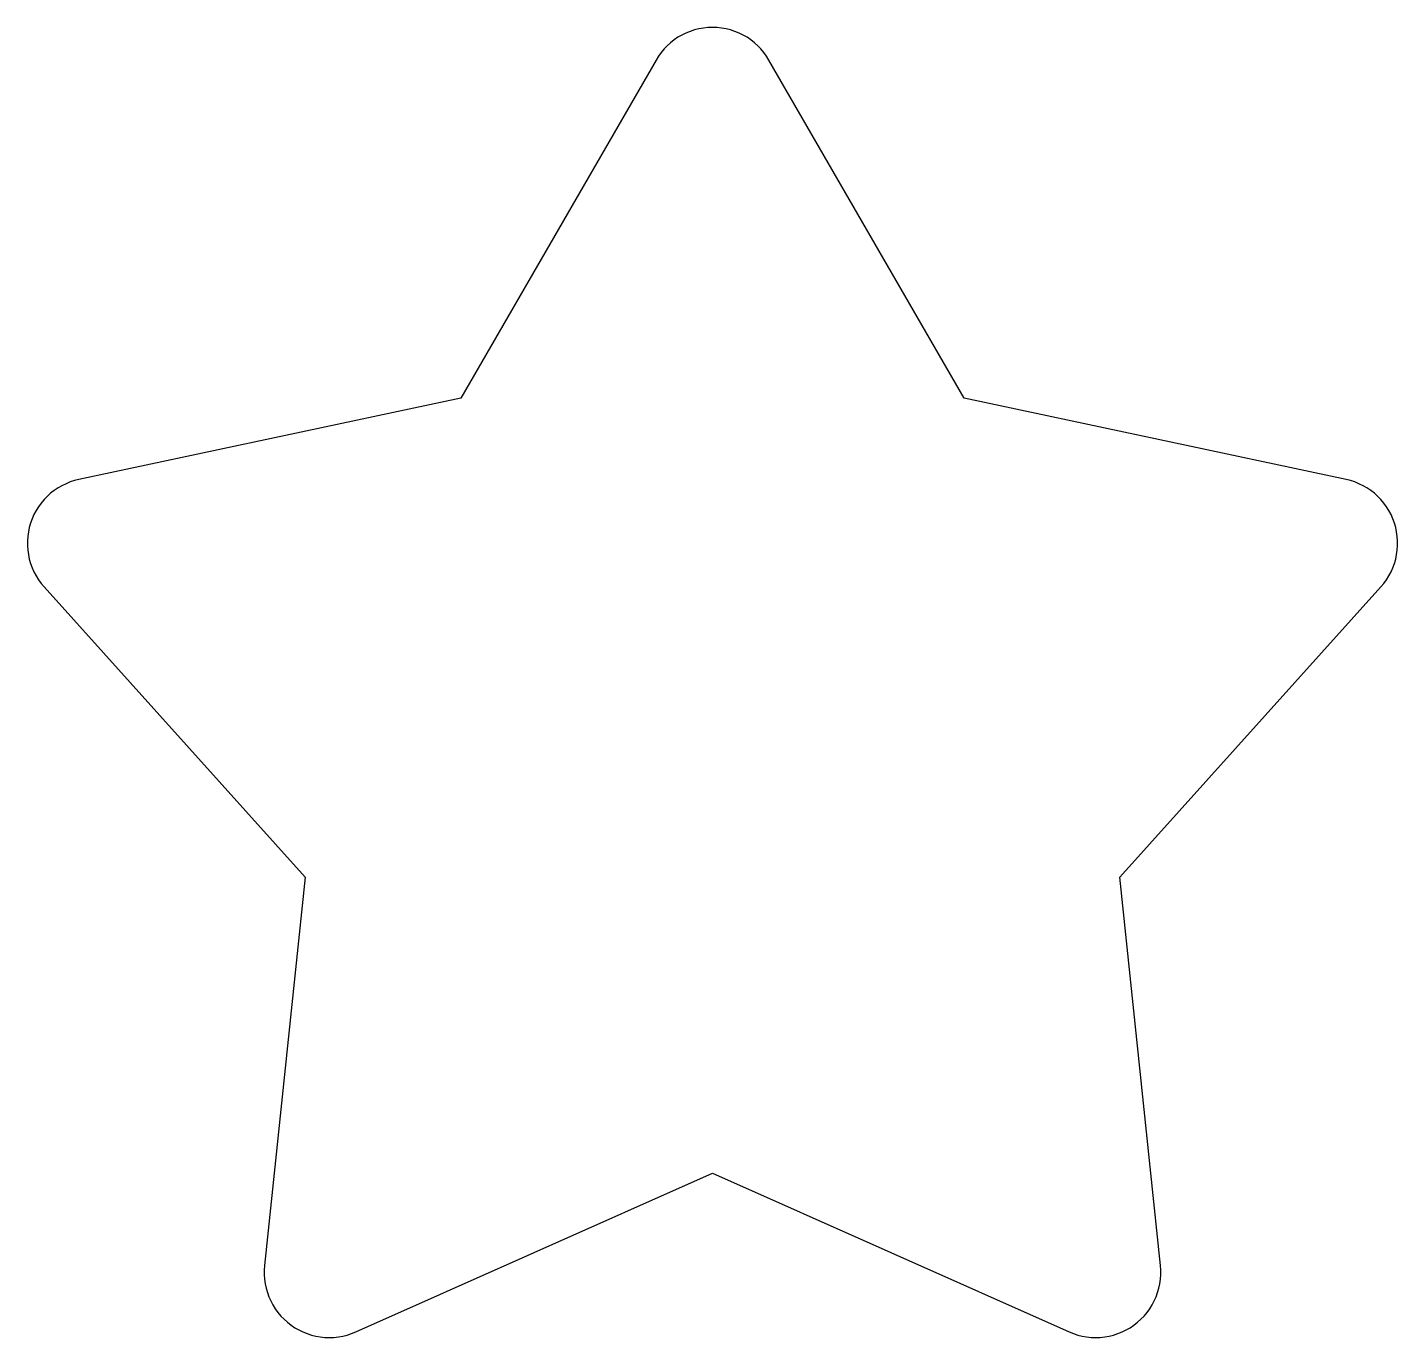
# Model space of a CAD drawing. Header units: metres. Extents: x -10.5 to 10.5, y -9.1 to 11.
import ezdxf

# ---------------------------------------------------------------- set-up
doc = ezdxf.new("R2010")
doc.units = ezdxf.units.M

msp = doc.modelspace()

# ---------------------------------------------------------------- linework, layer by layer
for p, q in [((-0.342003, 10.9397), (-0.406734, 10.9135)), ((-0.275634, 10.9612), (-0.342003, 10.9397)), ((-0.207912, 10.9781), (-0.275634, 10.9612)), ((-0.13917, 10.9903), (-0.207912, 10.9781)), ((-0.069754, 10.9975), (-0.13917, 10.9903)), ((0.000012, 11), (-0.069754, 10.9975)), ((0.069767, 10.9975), (0.000012, 11)), ((0.139178, 10.9903), (0.069767, 10.9975)), ((0.207916, 10.9781), (0.139178, 10.9903)), ((0.275643, 10.9613), (0.207916, 10.9781)), ((0.342021, 10.9397), (0.275643, 10.9613)), ((0.40673, 10.9135), (0.342021, 10.9397)), ((-0.642778, 10.766), (-0.694644, 10.7193)), ((-0.587771, 10.809), (-0.642778, 10.766)), ((-0.529912, 10.848), (-0.587771, 10.809)), ((-0.469459, 10.8829), (-0.529912, 10.848)), ((-0.406734, 10.9135), (-0.469459, 10.8829)), ((0.46947, 10.8829), (0.40673, 10.9135)), ((0.529913, 10.848), (0.46947, 10.8829)), ((0.587776, 10.809), (0.529913, 10.848)), ((0.642784, 10.766), (0.587776, 10.809)), ((0.694659, 10.7193), (0.642784, 10.766)), ((-0.829031, 10.5592), (-0.866012, 10.5)), ((-0.788, 10.6156), (-0.829031, 10.5592)), ((-0.743144, 10.6691), (-0.788, 10.6156)), ((-0.694644, 10.7193), (-0.743144, 10.6691)), ((0.743144, 10.6691), (0.694659, 10.7193)), ((0.788007, 10.6156), (0.743144, 10.6691)), ((0.829026, 10.5592), (0.788007, 10.6156)), ((0.866023, 10.5), (0.829026, 10.5592)), ((-0.866012, 10.5), (-3.86046, 5.31345)), ((3.86047, 5.31346), (0.866023, 10.5)), ((-3.86046, 5.31345), (-9.71848, 4.06831)), ((9.71847, 4.06829), (3.86047, 5.31346)), ((-9.9173, 4.0037), (-9.98003, 3.97311)), ((-9.85257, 4.02986), (-9.9173, 4.0037)), ((-9.7862, 4.05142), (-9.85257, 4.02986)), ((-9.71848, 4.06831), (-9.7862, 4.05142)), ((9.78619, 4.05142), (9.71847, 4.06829)), ((9.85257, 4.02985), (9.78619, 4.05142)), ((9.91728, 4.00369), (9.85257, 4.02985)), ((9.98002, 3.9731), (9.91728, 4.00369)), ((-10.2052, 3.8095), (-10.2537, 3.75929)), ((-10.1533, 3.8562), (-10.2052, 3.8095)), ((-10.0983, 3.89918), (-10.1533, 3.8562)), ((-10.0405, 3.93821), (-10.0983, 3.89918)), ((-9.98003, 3.97311), (-10.0405, 3.93821)), ((10.0405, 3.9382), (9.98002, 3.9731)), ((10.0983, 3.89917), (10.0405, 3.9382)), ((10.1533, 3.85619), (10.0983, 3.89917)), ((10.2052, 3.80949), (10.1533, 3.85619)), ((10.2537, 3.75928), (10.2052, 3.80949)), ((-10.3766, 3.59016), (-10.4094, 3.52853)), ((-10.3396, 3.64936), (-10.3766, 3.59016)), ((-10.2986, 3.70582), (-10.3396, 3.64936)), ((-10.2537, 3.75929), (-10.2986, 3.70582)), ((10.2986, 3.70581), (10.2537, 3.75928)), ((10.3396, 3.64935), (10.2986, 3.70581)), ((10.3766, 3.59015), (10.3396, 3.64935)), ((10.4093, 3.52853), (10.3766, 3.59015)), ((-10.4616, 3.39919), (-10.4809, 3.3321)), ((-10.4377, 3.46477), (-10.4616, 3.39919)), ((-10.4094, 3.52853), (-10.4377, 3.46477)), ((10.4377, 3.46476), (10.4093, 3.52853)), ((10.4616, 3.39918), (10.4377, 3.46476)), ((10.4808, 3.33207), (10.4616, 3.39918)), ((-10.5051, 3.1947), (-10.51, 3.12507)), ((-10.4954, 3.26383), (-10.5051, 3.1947)), ((-10.4809, 3.3321), (-10.4954, 3.26383)), ((10.4953, 3.26381), (10.4808, 3.33207)), ((10.5051, 3.19467), (10.4953, 3.26381)), ((10.5099, 3.12505), (10.5051, 3.19467)), ((-10.51, 3.12507), (-10.5099, 3.05528)), ((-10.5099, 3.05528), (-10.5051, 2.98565)), ((-10.5051, 2.98565), (-10.4954, 2.91652)), ((10.4954, 2.9165), (10.5051, 2.98562)), ((10.5051, 2.98562), (10.5099, 3.05526)), ((10.5099, 3.05526), (10.5099, 3.12505)), ((-10.4954, 2.91652), (-10.4808, 2.84826)), ((-10.4808, 2.84826), (-10.4616, 2.78115)), ((-10.4616, 2.78115), (-10.4377, 2.71557)), ((10.4377, 2.71556), (10.4616, 2.78114)), ((10.4616, 2.78114), (10.4808, 2.84823)), ((10.4808, 2.84823), (10.4954, 2.9165)), ((-10.4377, 2.71557), (-10.4093, 2.6518)), ((-10.4093, 2.6518), (-10.3766, 2.59018)), ((-10.3766, 2.59018), (-10.3396, 2.53097)), ((-10.3396, 2.53097), (-10.2986, 2.47452)), ((10.2986, 2.47451), (10.3396, 2.53097)), ((10.3396, 2.53097), (10.3766, 2.59017)), ((10.3766, 2.59017), (10.4094, 2.6518)), ((10.4094, 2.6518), (10.4377, 2.71556)), ((-10.2986, 2.47452), (-10.2537, 2.42105)), ((-10.2537, 2.42105), (-6.24635, -2.02956)), ((6.24634, -2.02956), (10.2537, 2.42104)), ((10.2537, 2.42104), (10.2986, 2.47451)), ((-6.24635, -2.02956), (-6.87235, -7.98563)), ((6.87237, -7.98564), (6.24634, -2.02956)), ((-5.47111, -9.0037), (0.000008, -6.56781)), ((0.000008, -6.56781), (5.47112, -9.00369)), ((-6.87235, -7.98563), (-6.87723, -8.05527)), ((6.87723, -8.05526), (6.87237, -7.98564)), ((-6.87723, -8.05527), (-6.87722, -8.12506)), ((-6.87722, -8.12506), (-6.87236, -8.19468)), ((-6.87236, -8.19468), (-6.86264, -8.26381)), ((6.86265, -8.26381), (6.87236, -8.19469)), ((6.87236, -8.19469), (6.87724, -8.12506)), ((6.87724, -8.12506), (6.87723, -8.05526)), ((-6.86264, -8.26381), (-6.84813, -8.33208)), ((-6.84813, -8.33208), (-6.82889, -8.39919)), ((-6.82889, -8.39919), (-6.80502, -8.46476)), ((6.80503, -8.46475), (6.82891, -8.39917)), ((6.82891, -8.39917), (6.84814, -8.33208)), ((6.84814, -8.33208), (6.86265, -8.26381)), ((-6.80502, -8.46476), (-6.77663, -8.52854)), ((-6.77663, -8.52854), (-6.74387, -8.59016)), ((-6.74387, -8.59016), (-6.70687, -8.64936)), ((6.70689, -8.64934), (6.74387, -8.59014)), ((6.74387, -8.59014), (6.77665, -8.52851)), ((6.77665, -8.52851), (6.80503, -8.46475)), ((-6.70687, -8.64936), (-6.66585, -8.70582)), ((-6.66585, -8.70582), (-6.62099, -8.75928)), ((-6.62099, -8.75928), (-6.5725, -8.8095)), ((-6.5725, -8.8095), (-6.52063, -8.8562)), ((6.52063, -8.85618), (6.5725, -8.80949)), ((6.5725, -8.80949), (6.621, -8.75927)), ((6.621, -8.75927), (6.66586, -8.7058)), ((6.66586, -8.7058), (6.70689, -8.64934)), ((-6.52063, -8.8562), (-6.46562, -8.89918)), ((-6.46562, -8.89918), (-6.40775, -8.93821)), ((-6.40775, -8.93821), (-6.34731, -8.97311)), ((-6.34731, -8.97311), (-6.28457, -9.0037)), ((-6.28457, -9.0037), (-6.21986, -9.02986)), ((-6.21986, -9.02986), (-6.15348, -9.05143)), ((-5.60221, -9.05141), (-5.53584, -9.02985)), ((-5.53584, -9.02985), (-5.47111, -9.0037)), ((5.47112, -9.00369), (5.53583, -9.02985)), ((5.53583, -9.02985), (5.60221, -9.05141)), ((6.15349, -9.0514), (6.21986, -9.02984)), ((6.21986, -9.02984), (6.28459, -9.00369)), ((6.28459, -9.00369), (6.34731, -8.9731)), ((6.34731, -8.9731), (6.40777, -8.93819)), ((6.40777, -8.93819), (6.46563, -8.89917)), ((6.46563, -8.89917), (6.52063, -8.85618)), ((-6.15348, -9.05143), (-6.08576, -9.0683)), ((-6.08576, -9.0683), (-6.01702, -9.08043)), ((-6.01702, -9.08043), (-5.94761, -9.08772)), ((-5.94761, -9.08772), (-5.87785, -9.09016)), ((-5.87785, -9.09016), (-5.80809, -9.08772)), ((-5.80809, -9.08772), (-5.73867, -9.08043)), ((-5.73867, -9.08043), (-5.66994, -9.0683)), ((-5.66994, -9.0683), (-5.60221, -9.05141)), ((5.60221, -9.05141), (5.66994, -9.06829)), ((5.66994, -9.06829), (5.73868, -9.08042)), ((5.73868, -9.08042), (5.80809, -9.08771)), ((5.80809, -9.08771), (5.87784, -9.09014)), ((5.87784, -9.09014), (5.94761, -9.0877)), ((5.94761, -9.0877), (6.01702, -9.08042)), ((6.01702, -9.08042), (6.08575, -9.06829)), ((6.08575, -9.06829), (6.15349, -9.0514))]:
    msp.add_line(p, q)

doc.saveas('drawing.dxf')
